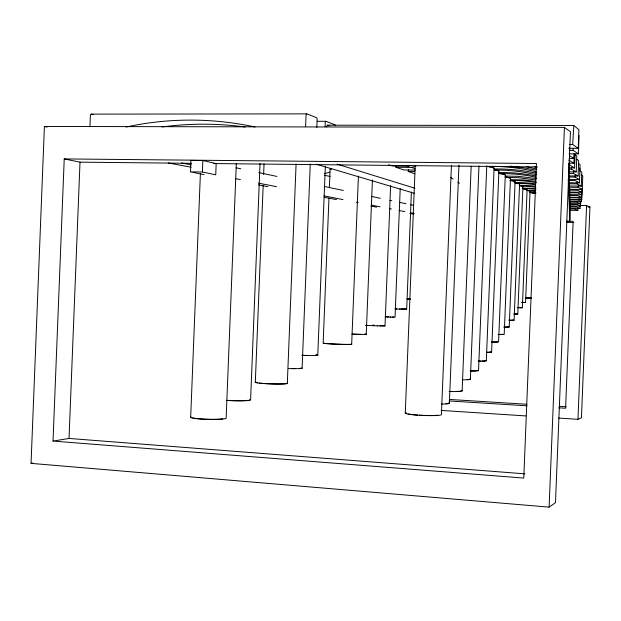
<?xml version="1.0" encoding="UTF-8"?>
<svg xmlns="http://www.w3.org/2000/svg" width="621" height="621" viewBox="0 0 621 621"><rect width="100%" height="100%" fill="white"/><g stroke="black" fill="none" stroke-linecap="round" stroke-linejoin="round"><path stroke-width="0.93" d="M579.96 169.719L579.82 168.089M190.507 171.854L190.926 160.397L202.826 160.513L216.155 163.579L215.751 174.819L202.407 172.001L190.507 171.854L204.068 174.672M202.407 172.001L202.826 160.513M31.05 463.367L44.409 126.451L564.427 127.398L570.443 131.745L555.485 502.653L549.111 507.132L31.05 463.367L32.866 463.018M53.026 441.081L64.227 158.922L536.451 163.509L523.775 478.077L53.026 441.081L69.032 438.449L524.9 473.846M69.032 438.449L80.008 162.159L64.227 158.922M89.929 126.824L90.363 115.77A1.917 0.994 87.3 0 1 91.442 114.148L93.204 114.629M190.67 417.374L200.389 173.678M236.314 163.478L226.16 418.018A17.799 1.661 1.4 0 1 207.383 419.354A17.799 1.661 1.4 0 1 191.004 416.947M260.036 163.416L250.605 399.722A17.124 1.366 1.7 0 1 243.502 400.77A17.124 1.366 1.7 0 1 226.339 400.405M255.309 382.443L263.188 185.198M263.615 174.563L264.041 163.928M287.321 383.506L296.093 164.045M305.602 126.583L306.044 115.599A2.01 0.745 89.2 0 1 306.859 113.891L316.679 117.711A1.964 0.714 89.3 0 1 317.114 119.768L316.811 127.398M302.101 368.269L310.275 164.029M325.086 126.715L325.233 122.981A1.941 0.691 89.4 0 1 326.002 121.328L335.115 124.868A1.886 0.66 89.5 0 1 335.425 125.675M317.766 355.297L325.311 166.902M328.951 198.177L323.153 343.103A14.337 0.52 2.2 0 0 337.925 344.236A14.337 0.52 2.2 0 0 351.502 344.135M329.378 187.55L330.116 169.191M351.68 344.282L358.418 176.061M366.235 334.331L372.421 179.958M377.18 325.815L384.997 325.893L390.625 185.609M415.27 170.076L403.743 169.944L395.957 167.259L396.035 165.396M392.208 317.106L395.049 317.129L400.211 188.567M414.774 173.748L408.238 171.489L408.315 169.68M403.968 309.211L406.685 309.274L411.389 192.036M405.28 413.112L415.201 165.892M451.444 165.233L441.415 414.649A18.094 1.568 2.3 0 1 420.456 415.333A18.094 1.568 2.3 0 1 406.095 412.748M449.379 403.27L458.95 165.225M462.133 390.912L471.168 166.211M470.384 379.291L478.97 165.947M478.543 370.582L486.786 165.66M486.328 360.809L494.091 168.027A15.525 1.545 2.1 0 0 486.569 166.389M491.607 352.107L498.896 170.969M510.485 178.25L504.205 334.377L499.595 334.416M504.772 327.042L509.228 327.05L515.081 181.635M511.704 320.188L514.095 320.195L519.583 183.863M515.477 314.071L517.79 314.11L522.929 186.603M520.111 307.705L522.346 307.775L527.113 189.599A12.956 1.095 2 0 0 523.736 188.691M522.16 302.365L525.552 302.505L530.039 191.159M549.111 507.132L564.427 127.398M569.698 163.152L569.62 165.023L574.557 167.942L575.116 154.101M574.534 154.427L576.645 155.786L576.777 156.508L576.218 171.916L571.452 169.16L571.53 167.228M578.283 148.326L572.702 144.538L573.804 125.535L578.881 129.657L578.283 148.326L568.712 148.264M569.931 219.702L570.264 211.412L568.844 163.214M578.989 135.549L578.5 153.899L573.121 150.367L573.199 148.528M569.247 158.394L574.021 158.433L574.208 153.791M576.893 159.38L578.516 160.397L578.648 161.095L578.104 176.03L573.525 173.438L573.594 171.559M569.162 163.191L573.913 163.238L574.301 153.69M569.209 179.422L579.525 179.562L575.093 177.109L575.17 175.277M579.478 170.402L581.792 172.203L581.303 186.121L577.142 183.909L577.212 182.054M581.233 174.633L582.77 176.069L582.288 189.467L578.252 187.371L578.33 185.57M569.581 210.263L577.872 210.426L577.949 208.571M568.875 182.745L579.424 182.885L580.061 165.186L579.929 164.355L578.361 163.385M570.552 208.268L579.991 208.454L580.107 205.613M569.752 203.603L580.239 203.797L580.348 201.072M569.931 205.885L580.441 206.087L580.635 201.235M569.566 192.052L581.489 192.238L581.605 189.428M570.055 197.23L581.52 197.424L581.869 188.722M569.962 201.53L581.504 201.74L581.838 189.234M570.21 199.411L581.722 199.613L582.141 189.188M558.683 418.065L577.965 419.315L586.597 205.559L579.867 205.435M586.597 205.559L589.95 207.103L581.442 417.832L577.965 419.315M324.566 173.647L329.697 172.141M395.957 167.259L411.583 167.429L415.907 166.195M388.684 164.751L392.34 166.009L408.548 166.18L411.234 165.434M126.047 127.064C168.345 117.749 212.708 117.843 255.021 126.994M507.947 327.057L507.73 326.925M162.011 126.963C189.568 123.261 217.598 123.269 245.148 127.018M512.861 320.195L512.62 320.094M364.597 334.362L365.094 334.191M516.594 314.086L516.338 314.024M393.582 317.114L393.908 317.036M501.644 334.432L502.878 334.409M494.448 170.076C508.615 169.859 522.781 171.559 536.575 174.765M500.448 173.678C512.449 173.5 524.497 174.68 536.218 177.288M507.21 177.396L518.76 177.715L535.884 179.981M510.439 179.648L523.705 179.935L535.915 181.417M488.781 166.366C504.834 166.18 520.934 167.988 536.513 171.87M493.711 168.982C507.986 168.726 522.292 170.138 536.241 173.158M498.748 172.568C511.215 172.32 523.736 173.445 535.946 175.999M504.912 176.038L518.589 176.341L536.637 178.631M405.28 309.242L405.816 309.235L404.496 309.134M521.19 307.737L520.918 307.705M91.31 114.124L306.766 113.868M317.199 121.305L325.909 121.312M327.446 125.186L573.804 125.535M569.845 144.522L572.702 144.538M569.255 150.336L573.121 150.367M569.038 153.822L578.5 153.899M80.008 162.159L191.415 163.323M213.694 163.556L537.266 166.94M568.852 167.88L574.557 167.942M568.603 169.129L571.452 169.16M568.751 171.831L576.218 171.916M408.238 171.489L414.696 171.567M568.681 173.383L573.525 173.438M569.542 175.922L578.104 176.03M569.372 177.032L575.093 177.109M569.527 180.486L575.116 180.556L579.424 182.885M569.387 183.8L577.142 183.909M568.914 185.943L581.303 186.121M568.735 187.231L578.252 187.371M569.17 189.265L582.288 189.467M569.162 190.111L577.546 190.243L581.489 192.238M507.598 327.112L503.584 327.034M379.905 325.878L383.856 325.777M569.465 192.766L577.763 192.898L581.613 194.808L569.069 194.598M570.008 195.475L577.755 195.599L581.52 197.424M569.868 197.719L578.042 197.858L581.722 199.613M569.752 199.908L577.895 200.055L581.504 201.74M569.923 202.058L576.692 202.182L580.239 203.797M570.194 204.41L576.971 204.534L580.441 206.087M588.017 207.072L589.95 207.103M569.907 206.847L576.598 206.979L579.991 208.454M569.868 208.912L574.534 209.005L577.872 210.426M360.793 334.37L352.107 334.121M566.453 221.123L573.136 221.27L565.591 408.238L558.853 407.818M530.318 298.088L530.621 298.08M509.779 320.141L512.527 320.226M498.12 334.416L500.309 334.463M566.996 222.372L573.773 222.528M390.128 317.059L392.961 317.145M513.598 314.016L516.276 314.102M401.966 309.149L404.706 309.242M508.622 320.125L510.462 320.18M387.488 316.982L390.725 317.09M374.075 325.715L377.591 325.846M566.957 221.449L569.853 221.55L568.246 179.096M529.03 298.049L531.126 298.119M518.287 307.643L520.895 307.737M399.412 309.064L402.555 309.18M385.214 316.904L387.892 317.005M527.089 297.979L529.736 298.08M517.2 307.605L518.939 307.674M396.477 308.955L399.815 309.087M525.451 297.917L527.656 298.002M408.696 298.98L406.934 298.911L408.23 298.973M374.253 325.738L365.715 325.373M521.601 302.342L525.552 302.505M407.997 298.949L410.59 299.05M394.917 308.893L396.656 308.971M407.485 298.942L409.953 299.043M395.344 308.715L396.858 308.777M525.56 297.855L528.51 297.971M372.507 325.117L374.269 325.171M527.881 297.948L530.357 298.057M517.588 307.55L520.336 307.667M400.848 308.94L403.371 309.056M385.835 316.586L388.676 316.718M529.604 298.026L531.452 298.111M366.126 325.373L367.593 325.451M402.734 309.041L406.685 309.274M514.995 313.939L517.79 314.11M521.764 307.737L522.346 307.775M449.503 399.443L526.748 404.263M559.575 406.313L566.336 406.732M449.084 400.933L527.074 405.823M441.042 410.419L525.894 415.93M510.315 166.149L524.629 167.973L535.139 170.03M383.607 325.691L384.997 325.893M513.497 320.125L514.095 320.195M508.63 326.957L509.228 327.05M536.505 182.729L530.365 181.681A135.735 132.537 88.8 0 0 509.841 180.478M535.481 184.864L533.633 184.538A121.569 118.836 -88.3 0 0 515.787 183.342M168.213 162.974L191.082 167.181M181.619 163.02L191.144 164.806M258.39 184.895L267.923 186.688M324.146 197.276L336.535 199.613M370.846 206.071L376.559 207.15M409.914 213.43L413.726 214.144M235.693 178.708L240.443 179.632M258.491 183.141L276.531 186.657M324.022 195.902L343.017 199.597M356.314 202.19L358.216 202.555M371.513 205.147L380.06 206.809M389.553 208.656L391.455 209.029M399.055 210.503L404.752 211.614M410.45 212.724L414.254 213.469M526.243 166.653L536.754 169.114M324.465 175.285L330.155 176.465M236.089 167.802L240.839 168.803M258.872 172.615L276.912 176.434M324.372 186.471L343.359 190.484M371.832 196.508L380.378 198.309M389.872 200.319L391.766 200.723M399.357 202.33L406.002 203.735M410.753 204.736L413.602 205.341M44.409 126.451L47.095 127.103M534.169 166.645L536.886 167.313M316.314 164.223L414.517 193.348M337.11 164.154L414.921 188.233M406.778 165.551L408.548 166.18M411.583 167.429L414.929 168.625M329.231 125.853L327.539 125.201A1.987 0.706 89.5 0 0 326.755 126.909M568.789 160.125L573.913 163.238M569.473 155.584L574.021 158.433M450.605 177.396L453.019 178.98M457.848 182.163L459.455 183.218M364.884 334.075A13.941 0.396 2.2 0 1 352.091 334.152M349.957 344.337A13.359 0.481 2.2 0 1 343.017 344.352M342.21 344.329A13.359 0.481 2.2 0 1 324.123 343.141M330.97 169.572A14.345 1.343 2.7 0 1 331.319 168.555M331.086 169.222A13.367 1.25 2.7 0 1 331.195 168.904M316.57 354.901A15.253 0.691 2.1 0 1 302.388 355.359M315.623 354.886A14.213 0.644 2.1 0 1 315.848 355.391M308.257 355.468A14.213 0.644 2.1 0 1 301.837 355.29M302.062 368.043A15.68 0.869 2 0 1 288.61 368.564M301.006 368.012A14.617 0.807 2 0 1 300.09 368.393M295.511 368.579A14.617 0.807 2 0 1 292.188 368.571M287.329 383.227A16.13 1.079 1.9 0 1 271.136 383.918A16.13 1.079 1.9 0 1 255.41 382.163M286.234 383.46A15.028 1.009 1.9 0 1 275.072 383.941A15.028 1.009 1.9 0 1 259.236 383.048M257.342 382.753A15.028 1.009 1.9 0 1 256.496 382.21M248.136 400.312A15.952 1.273 1.7 0 1 226.844 400.335M249.448 399.699A15.952 1.273 1.7 0 1 249.324 400.025M222.768 418.857A16.581 1.545 1.4 0 1 194.629 418.228M193.884 418.096A16.581 1.545 1.4 0 1 192.72 417.817M530.264 192.541A12.412 1.009 2 0 1 535.675 193.364M529.798 192.58A11.566 0.939 2 0 1 534.844 193.356M526.755 190.29A12.661 1.056 2 0 1 529.441 191.415M527.881 190.585A11.799 0.978 2 0 1 528.921 190.864M523.076 188.722A12.078 1.017 2 0 1 525.669 189.809M519.435 185.648A13.282 1.149 2 0 1 522.323 186.874M521.741 186.277A12.373 1.071 2 0 1 522.028 186.564M514.227 182.667A13.577 1.203 2 0 1 518.977 184.158M515.306 182.908A12.653 1.118 2 0 1 518.364 183.529M511.37 180.602A13.895 1.25 2 0 1 514.467 181.937M510.672 180.641A12.948 1.164 2 0 1 512.643 180.959M513.823 181.285A12.948 1.164 2 0 1 514.134 181.596M505.269 177.001A14.26 1.32 2 0 1 509.872 178.569M505.929 177.202A13.289 1.226 2 0 1 509.181 177.885M491.545 342A14.632 0.442 2.4 0 0 498.585 341.899L505.308 174.796A14.632 1.389 2.1 0 0 498.329 173.313M497.584 341.861A13.631 0.411 2.4 0 1 492.018 341.969M500.588 173.694A13.639 1.296 2.1 0 1 502.692 174.043M503.957 174.408A13.639 1.296 2.1 0 1 504.314 174.757M491.009 351.928A15.036 0.574 2.4 0 1 487.4 352.34M490.031 351.897A14.011 0.536 2.4 0 1 486.654 352.278M494.743 169.766A15.044 1.467 2.1 0 1 498.283 171.326M494.805 169.929A14.019 1.366 2.1 0 1 496.171 170.185M485.731 360.607A15.525 0.691 2.4 0 1 478.729 361.104M484.722 360.576A14.462 0.644 2.4 0 1 482.02 361.049M480.491 361.057A14.462 0.644 2.4 0 1 478.186 361.042M488.991 166.808A14.469 1.444 2.1 0 1 491.25 167.196M492.624 167.6A14.469 1.444 2.1 0 1 493.035 167.988M477.953 370.341A15.983 0.838 2.4 0 1 470.625 370.985M477.448 370.535A14.896 0.776 2.4 0 1 470.074 370.908M469.802 379.02A16.472 0.97 2.4 0 1 462.14 379.804M469.266 379.245A15.354 0.908 2.4 0 1 467.233 379.617M461.558 390.586A16.977 1.157 2.4 0 1 449.387 391.509M460.976 390.865A15.82 1.079 2.4 0 1 456.288 391.432M452.049 391.463A15.82 1.079 2.4 0 1 449.099 391.416M448.828 402.897A17.481 1.358 2.3 0 1 441.376 404.069M448.183 403.215A16.286 1.265 2.3 0 1 445.901 403.759M437.766 415.232A16.86 1.459 2.3 0 1 419.291 415.154M417.599 415.045A16.86 1.459 2.3 0 1 408.416 413.982M406.902 413.563A16.86 1.459 2.3 0 1 406.507 413.167M514.801 182.605A133.577 130.581 88.7 0 1 535.015 183.793M519.614 185.384A119.682 117.113 -88.3 0 1 535.372 186.191M522.261 188.279A105.578 103.389 -84.9 0 1 534.332 188.567M521.143 186.277A107.208 104.871 -85 0 1 535.977 187.317M527.299 190.624A94.834 92.909 -82.3 0 1 535.628 190.802M522.843 188.761A96.263 94.221 -82.5 0 1 535.962 189.358M532.562 192.929A83.944 82.259 -79.5 0 1 536.016 192.984M530.024 191.136A85.186 83.4 -79.8 0 1 535.271 191.392"/></g></svg>
